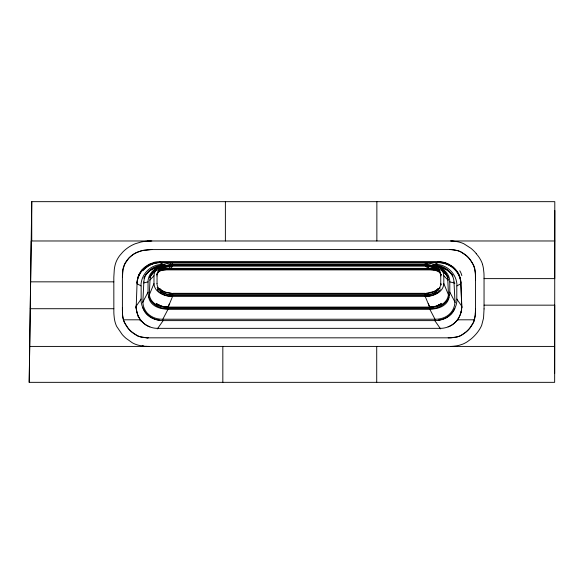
<?xml version="1.0" encoding="UTF-8"?>
<svg xmlns="http://www.w3.org/2000/svg" width="584" height="584" viewBox="0 0 584 584"><rect width="100%" height="100%" fill="white"/><g stroke="black" fill="none" stroke-linecap="round" stroke-linejoin="round"><path stroke-width="0.88" d="M147.518 241.134A47.005 47.005 0 0 0 140.992 242.024L135.327 243.732A34.259 34.259 0 0 0 130.137 246.273L128.823 247.09A37.471 37.471 0 0 0 122.779 252.054L119.64 255.704A29.003 29.003 0 0 0 117.012 259.924L116.406 261.223A24.988 24.988 0 0 0 115.274 264.457L115.136 264.961A36.04 36.04 0 0 0 114.303 269.443L113.822 277.247L113.851 312.674A53.589 53.589 0 0 0 113.953 314.666L114.303 318.141A32.616 32.616 0 0 0 115.026 321.85L115.34 322.937A25.338 25.338 0 0 0 116.691 326.441L122.275 334.617A42.961 42.961 0 0 0 126.034 338.326L132.312 342.779A26.214 26.214 0 0 0 134.919 344.049L135.634 344.326A26.076 26.076 0 0 0 136.517 344.648L136.875 344.764A32.376 32.376 0 0 0 143.043 346.057M122.406 277.334L122.406 307.899M168.141 306.607C164.739 307.724 160.228 305.972 156.68 303.768M158.001 288.182A23.097 4.46 0 0 0 159.833 288.737L161.148 289.861A16.023 14.958 0 0 0 165.951 292.263L172.813 293.584L424.977 293.584L433.408 291.708A15.169 14.162 0 0 0 436.759 289.788L438.307 288.752L436.482 290.299A15.184 14.162 -0.4 0 1 434.547 291.452L430.196 293A21.936 20.477 -0.3 0 1 425.167 293.577L425.189 296.38L429.955 307.87M428.408 268.29L428.408 267.319M166.776 307.096L429.656 307.096L429.656 306.607M475.449 308.666L475.434 311.652A52.246 52.246 0 0 1 475.354 313.63M484.048 308.118L484.048 277.845M554.654 373.512L554.8 210.488M168.141 306.731L169.411 303.687M440.066 272.283L435.007 270.144L429.452 269.45L428.408 268.209M475.449 309.958L475.449 310.418M484.041 308.549L484.041 308.929M484.048 305.162L554.712 305.162L554.654 382.337L29.2 382.337L31.748 201.662L554.8 201.662L554.734 278.619L484.048 278.619M122.406 277.604L122.961 269.501L125.122 263.136A23.287 23.25 0 0 1 127.633 259.5A27.258 27.214 0 0 1 135.174 253.244L141.51 250.704L150.365 249.587L449.979 249.572A17.454 17.454 0 0 1 450.709 249.587L452.863 249.755A34.58 34.522 0 0 1 454.476 249.952L457.527 250.609A19.046 19.017 0 0 1 461.031 252.003L466.287 255.631A31.974 31.923 0 0 1 469.806 259.23L473.514 265.019A19.206 19.177 0 0 1 474.726 268.793M438.599 289.861C435.109 293.285 430.043 294.905 425.167 294.876L172.623 294.876L172.601 296.38C164.841 296.621 154.388 292.533 153.979 283.598L153.979 275.787C154.388 266.844 164.841 262.785 172.608 262.983L425.189 262.983C432.948 262.785 443.409 266.844 443.811 275.787L443.811 283.598C443.395 292.555 432.956 296.584 425.189 296.402L172.601 296.38L167.732 295.876A20.068 19.06 2.2 0 1 163.046 294.321L161.972 293.767A16.403 15.564 2.6 0 1 160.877 293.088L160.345 292.723A14.447 13.68 3.3 0 1 158.863 291.474L157.403 289.649M484.041 309.024L483.537 318.105L481.683 325.273A28.609 28.609 0 0 1 479.435 329.537L478.705 330.661A39.654 39.654 0 0 1 475.712 334.464L474.485 335.793A42.661 42.661 0 0 1 471.076 338.961L467.426 341.655A31.631 31.631 0 0 1 465.47 342.823L464.645 343.253A25.302 25.302 0 0 1 462.667 344.159L459.258 345.268A34.879 34.879 0 0 1 455.732 345.969L452.804 346.327M122.406 276.969L122.421 275.743A52.151 52.151 0 0 1 122.509 273.765M136.174 307.673L137.072 282.824A21.637 21.601 0 0 1 138.109 277.006M461.769 306.731L461.703 308.162L461.776 306.454M29.2 382.337L31.193 240.98L554.8 240.973M169.09 294.913L172.601 295.175L172.623 293.584L165.805 292.511M475.449 310.943L475.281 314.674A37.427 37.369 0 0 1 475.091 316.579L474.829 318.127M433.277 264.983A20.148 19.177 -2.2 0 1 433.562 265.092L434.693 265.574A17.133 16.33 -2.6 0 1 436.562 266.581L436.854 266.779A14.79 14.118 -3.5 0 1 438.876 268.348L440.46 270.18L438.38 269.414L433.51 266.143A20.148 19.52 -2.7 0 0 431.226 265.435L425.189 264.676L425.167 265.705L430.846 266.465A18.885 18.287 -0.5 0 1 433.021 267.195L434.073 267.654A14.666 14.206 -0.5 0 1 437.832 270.202L439.445 271.012M164.557 264.968L160.359 267.173L157.33 270.18L164.944 265.873L172.251 264.516L425.167 264.508L425.189 263.603M143.854 281.831L142.905 300.767A17.133 17.038 0 0 0 147.161 313.002C150.986 317.105 156.592 319.273 162.162 319.229L435.671 319.229C441.219 319.251 446.884 317.148 450.636 312.973A17.133 17.038 0 0 0 454.914 300.767M461.659 308.644C461.031 316.608 455.754 324.142 448.147 326.85A20.403 20.403 0 0 1 440.402 328.339L157.541 328.347A20.403 20.403 0 0 1 149.854 326.879C143.467 324.573 138.554 318.901 136.933 312.338M143.861 281.619C144.467 272.027 153.942 265.428 162.994 264.983M461.652 309.564L461.185 312.389M461.28 312.068L461.535 310.622M474.719 318.674L474.434 319.806A18.892 18.892 0 0 1 473.668 322.025C471.047 327.807 466.331 332.603 460.725 335.552M123.326 267.728L123.501 267.085M149.307 294.847L153.979 283.598M167.842 307.87L172.601 296.38M156.797 274.151L157.33 273.02M157.278 328.894L157.541 328.347M150.052 277.123L152.453 273.582L154.884 271.516M142.62 302.49L148.044 292.102L148.044 281.868A15.337 15.002 0 0 1 148.307 279.108C149.511 272.677 155.067 267.859 161.177 266.114M162.593 319.667L168.228 308.87L429.605 308.87C438.234 309.06 447.797 303.855 449.527 294.862A15.337 15.002 0 0 0 449.789 292.102L449.789 281.868A15.337 15.002 0 0 0 449.527 279.108C448.439 273.305 443.76 268.735 438.358 266.691M150.052 276.889L152.453 273.385L154.884 271.334M139.591 273.538L138.583 275.714A22.185 21.856 0 0 0 137.072 282.846L137.072 282.824M457.966 319.871L458.666 318.762M140.415 272.122L141.978 269.976M145.299 275.261L149.592 270.699L155.373 267.64A24.557 24.105 0 0 1 160.885 266.413M136.189 306.177L141.145 299.066L141.145 285.912L137.072 283.773A21.579 21.535 0 0 1 138.043 278.159A21.696 21.644 0 0 1 143.211 269.553L149.132 265.209L154.41 263.282A24.046 23.995 0 0 1 159.899 262.654L438.044 262.654C444.227 262.647 450.403 265.107 454.732 269.553A21.696 21.644 0 0 1 459.9 278.159A21.579 21.535 0 0 1 460.871 283.773L461.769 307.673M157.768 328.325L163.14 320.616L434.803 320.616A21.812 21.696 0 0 0 456.995 299.066M145.708 274.808C149.212 269.815 155.162 266.946 161.148 266.399M145.708 274.794L146.774 273.414M150.438 275.414L151.088 274.728M158.074 271.107L159.578 270.596L161.374 269.049A15.25 14.768 0.6 0 1 163.301 267.866L165.418 266.946A20.637 19.98 0.5 0 1 170.9 265.793C172.66 266.282 173.287 264.245 171.273 264.713A22.024 21.345 2.7 0 0 164.922 265.924L162.644 266.917A16.498 15.994 3 0 0 160.534 268.195L159.724 268.815M149.745 280.159L153.979 275.787M157.935 272.159C162.556 268.684 169.207 271.071 172.813 265.997L425.108 265.997L432.021 267.129M433.328 268.917L428.408 268.37L424.977 265.705L172.813 265.705L164.469 267.64A15.272 14.782 0 0 0 161.133 269.582L159.965 270.626A22.542 16.586 0 0 0 156.76 274.801M172.404 264.822L425.189 264.676M441.081 303.782L436.109 306.198L429.656 307.096L428.262 303.373M158.797 271.268L158.519 271.443A13.322 11.519 -27.3 0 0 157.592 272.983M156.308 270.443L152.643 273.144L150.584 275.721A10.731 10.271 0 0 0 149.723 277.524M159.177 271.034L163.191 269.282M150.942 269.83L152.592 268.874M432.978 264.355L434.803 264.355L438.044 262.654M460.871 283.773L456.798 285.912L456.798 299.066L461.754 306.177M159.892 270.575L161.732 269.742M158.848 267.728C154.417 269.691 150.314 273.662 150.059 278.75L149.373 293.307A11.68 11.425 0 0 0 149.548 295.906C151.176 303.789 159.958 307.571 167.323 307.432L430.466 307.432C437.839 307.571 446.621 303.789 448.242 295.906A11.68 11.425 0 0 0 448.424 293.307L447.731 278.75C447.519 274.298 444.271 270.604 440.519 268.523M434.795 293.124L434.021 293.467M438.526 305.271L436.306 306.133M154.877 270.669L156.037 270.224M161.235 269.779L169.097 268.37M161.308 269.75L162.513 269.348A21.498 19.06 -0.3 0 1 169.272 268.37L428.408 268.37M438.46 305.191L438.007 305.352M154.337 268.063L158.016 266.895M433.065 293.84L432.467 294.044M160.797 270.049L167.236 268.983L430.598 268.983L435.584 269.611L438.876 271.195M437.891 305.388L437.482 305.717M156.439 270.093L156.848 269.976M162.673 267.873L163.089 267.757M435.978 306.235L435.095 306.476M163.338 269.202L168.513 268.385M431.313 294.38L430.452 294.591A23.163 21.586 -1.8 0 1 425.189 295.161L172.601 295.175M162.527 269.903L167.236 268.983M143.737 282.963L148.044 281.868M434.992 306.505L433.072 306.885M162.819 268.202L163.907 268.012M441.241 275.21A22.506 16.556 0 0 0 437.854 270.655L434.102 269.136M432.999 306.892L429.948 307.133M160.812 270.085L162.031 269.939M440.387 289.649L437.306 292.825A16.505 15.666 -2.3 0 1 435.219 294.095L432.919 295.073A22.221 21.104 -2.1 0 1 425.692 296.344L425.524 296.38M450.702 346.421L452.016 346.385A10.001 10.001 0 0 1 452.388 346.363L452.564 346.349M452.388 346.363L452.016 346.385M147.518 241.126L151.825 240.973M147.898 241.097L150.205 240.988M159.41 288.744L159.841 288.737M151.825 249.565L143.817 250.2L137.948 251.894A25.338 25.302 0 0 0 135.897 252.843L133.992 253.945A27.922 27.922 0 0 0 128.765 258.23L124.458 264.457A18.199 18.17 0 0 0 123.538 266.961M168.951 268.377L169.389 268.37L169.382 267.363M448.205 337.829L449.914 337.815A33.186 33.186 0 0 0 451.374 337.749L453.381 337.574A22.966 22.966 0 0 0 460.761 335.639M448.738 337.829L449.687 337.822A32.113 32.113 0 0 0 451.111 337.764L457.564 336.778A19.038 19.038 0 0 0 461.791 334.982L465.952 332.048A31.945 31.945 0 0 0 469.682 328.317L473.668 322.025L475.237 315.178A56.787 56.787 0 0 0 475.391 312.936M162.089 268.37L164.644 268.37M450.578 240.973L451.031 240.98A18.98 18.98 0 0 1 452.396 241.039L457.287 241.688A30.748 30.748 0 0 1 461.017 242.637L461.973 242.981A24.929 24.929 0 0 1 463.849 243.754L470.879 248.273A42.8 42.8 0 0 1 475.537 252.733L476.296 253.602M138.101 276.998A21.805 21.776 0 0 1 144.62 267.26L149.197 264.187L154.446 262.282A24.017 23.98 0 0 1 159.899 261.661L438.343 261.683L445.789 262.961L452.527 266.611M159.899 262.654L163.14 264.355L164.965 264.355M164.783 268.37L166.637 268.37M166.929 268.37L167.513 268.37M167.805 268.37L169.272 268.37M428.517 268.37L430.831 268.37M430.977 268.37L435.985 268.37M166.403 269.268L431.539 269.268M168.338 269.45L429.452 269.45M163.754 269.866L435.014 269.888M30.616 281.838L113.814 281.838M172.813 293.321L424.977 293.321M30.237 308.717L113.814 308.717M122.669 315.564L122.822 316.893A23.024 22.988 0 0 0 123.414 319.806L140.467 319.806A20.433 20.433 0 0 0 149.854 326.879M457.484 319.806L474.434 319.806M448.476 337.829L147.715 337.829A18.046 18.046 0 0 1 146.825 337.793L145.102 337.654A25.01 25.01 0 0 1 137.087 335.698M29.704 346.421L554.654 346.421M149.124 346.421L146.051 346.363M449.695 249.565L449.935 249.572A18.542 18.513 0 0 1 451.228 249.616L451.534 249.638M122.436 311.579C121.99 321.251 127.633 330.354 136.079 334.99A19.133 19.133 0 0 0 140.306 336.778L146.635 337.778A19.381 19.381 0 0 0 147.715 337.829L148.241 337.829M436.095 269.268L436.985 269.29M425.167 264.508L430.24 265.085L434.693 266.698A15.848 15.396 -4.3 0 1 438.365 269.034M172.623 294.876C167.754 294.913 162.68 293.285 159.191 289.861M428.692 268.37L429.123 268.385M168.228 308.87C159.6 309.06 150.037 303.855 148.307 294.862A15.337 15.002 0 0 1 148.044 292.102M429.342 268.392L434.62 269.253M426.554 263.639L427.167 263.676M166.71 307.089L164.082 306.775M146.759 346.407L143.562 346.144M160.782 305.556L159.906 305.388M451.885 249.667L457.549 250.616A19.133 19.133 0 0 1 461.776 252.412C470.609 257.172 476.011 266.779 475.434 276.707M451.877 240.988L453.031 241.097M435.941 269.954L437.409 270.122M434.839 264.983C443.891 265.428 453.366 272.027 453.972 281.619M143.036 346.078L143.482 346.129A33.346 33.346 0 0 1 142.087 345.94M157.87 289.708L157.468 289.657M164.009 306.768L161.732 306.184M437.934 266.538C443.468 267.363 448.862 270.151 452.133 274.794M167.506 294.628L166.155 294.292M433.452 268.969L433.883 269.078M430.598 268.983L434.08 269.866M449.789 281.868L454.958 283.182M439.818 266.895L446.891 269.83L452.133 274.808M160.279 305.512L161.315 306.082M434.737 269.326L438.81 270.772M437.358 270.1L436.562 269.779A21.119 18.681 0.4 0 0 428.525 268.421M137.145 335.552L131.918 332.062A31.945 31.945 0 0 1 128.188 328.332L124.195 322.039A18.703 18.703 0 0 1 123.421 319.806M437.978 270.618L438.81 271.093M150.241 317.097L150.979 317.535M441.482 270.443L445.336 273.385L447.738 276.889M439.007 271.275L439.526 271.611M442.884 271.334L447.205 275.721A10.731 10.271 0 0 1 448.227 277.977M442.913 271.516L445.336 273.582L447.738 277.123M452.731 266.771L457.411 271.947M445.833 273.896L446.431 274.429M437.854 269.414L438.212 269.531M159.483 288.744L159.906 289.168A15.673 14.629 0.3 0 0 165.82 292.467M443.811 275.787L448.045 280.159M450.95 273.173L447.497 270.166L443.351 267.976A24.382 23.937 0 0 0 436.949 266.413M451.52 273.852L452.972 275.984M434.803 320.616L440.175 328.325M447.731 278.75L448.344 279.904M449.789 292.102L455.213 302.49M429.605 308.87L435.241 319.667M440.402 328.347L440.664 328.894M138.05 316.36L138.634 317.587M441.015 274.203L441.219 274.706M443.811 283.598L448.819 295.65M441.365 284.941L440.752 283.466L440.752 275.918M448.424 293.307L448.913 294.854M482.508 264.421L482.771 265.355A31.193 31.193 0 0 1 483.413 268.363L483.902 272.735A55.553 55.553 0 0 1 484.026 275.611L484.048 277.371M136.86 312.06L136.203 307.622M474.734 268.793L475.303 273.239A63.627 63.627 0 0 1 475.412 275.677L475.449 279.977M136.481 310.987L136.758 312.389M136.663 312.068L136.167 306.454M122.647 315.397L122.596 314.703M136.298 309.564L136.174 306.673M122.582 314.521L122.552 314.163A63.627 63.627 0 0 1 122.443 311.725L122.414 310.505M453.987 281.831L454.929 300.767M159.899 261.661L159.899 262.347L438.044 262.347L438.044 261.661A24.017 23.98 0 0 1 443.497 262.282L448.746 264.187L453.33 267.253A21.805 21.776 0 0 1 459.842 276.998A21.637 21.601 0 0 1 460.871 282.824L461.754 305.315M172.601 263.603L172.623 264.508M122.428 311.221L122.406 309.783M122.414 310.33L122.406 309.024M475.442 277.064L475.449 278.137M122.406 308.381L122.406 309.272M429.656 306.731L429.656 307.096M122.406 307.418L122.406 308.732M475.449 279.765L475.449 309.14M460.871 282.824L460.871 282.846A22.185 21.856 0 0 0 459.36 275.714M376.863 201.662L376.863 240.973M376.716 346.421L376.716 382.337M225.38 201.662L225.38 240.973M222.832 346.421L222.832 382.337M157.045 275.918L157.045 283.466M31.748 201.662L31.748 240.973M436.533 292.197A16.432 15.308 -2 0 1 435.35 292.861M440.117 288.058A23.097 4.46 0 0 1 437.956 288.737M165.374 293.964A16.856 15.658 2.8 0 1 160.381 291.569M432.007 267.18A15.133 14.651 0 0 1 437.891 270.611M437.365 270.224A12.936 11.439 0 0 1 438.788 270.837M441.402 303.476A13.921 13.768 -9.5 0 1 438.46 305.118M439.854 287.89A13.286 7.986 -3.8 0 1 438.058 289.409M440.803 283.466A9.767 9.286 0 0 1 437.912 289.832M439.664 271.224A13.315 11.936 20.7 0 1 440.65 272.954M437.927 269.553A9.943 9.461 0 0 1 440.825 275.911M438.343 269.677A13.958 12.899 13.8 0 1 439.555 271.195M159.855 305.352A16.571 13.169 -0.4 0 1 159.25 305.14M159.819 270.428A13.709 12.118 -0.4 0 1 161.279 269.888M160.315 305.702A16.666 16.527 -1.9 0 1 156.344 303.534M159.242 289.671A13.286 8.322 0.4 0 1 157.184 287.576M159.855 289.825A9.943 9.461 0 0 1 156.965 283.466M156.979 275.911A9.789 9.315 0 0 1 159.98 269.45M170.608 263.669A23.17 22.068 2.2 0 1 170.937 263.647M158.505 271.348A13.958 12.578 -19.5 0 1 159.717 269.888M449.089 297.161A11.059 10.585 0 0 1 449.045 297.504C447.541 305.585 438.372 309.148 430.977 309.038L166.82 309.038C159.425 309.148 150.249 305.585 148.745 297.504A11.059 10.585 0 0 1 148.679 296.935M447.461 317.251A21.754 21.352 0 0 1 438.299 320.098M454.805 308.352A16.732 16.425 0 0 1 447.41 317.163M434.803 264.326A21.812 21.696 0 0 1 456.995 285.912M159.666 320.112A21.907 21.506 0 0 1 150.957 317.572M163.14 320.645A21.812 21.696 0 0 1 140.956 299.066M143.817 278.196A15.447 15.162 0 0 1 144.868 275.984M140.956 285.912A21.812 21.696 0 0 1 163.14 264.326M150.263 317.068A16.71 16.403 0 0 1 142.81 307.695M448.089 326.879A20.433 20.433 0 0 0 457.484 319.806A22.973 22.937 0 0 0 461.674 305.286M437.927 266.435A16.951 16.951 0 0 1 441.161 266.676M459.783 270.779A14.498 11.76 46.1 0 1 461.834 275.633M438.051 262.501A23.09 22.747 0 0 1 459.513 275.641M140.394 319.849A22.973 22.937 0 0 1 136.269 305.286M122.465 274.458A57.648 57.648 0 0 1 122.618 272.217L122.815 270.45A26.214 26.171 0 0 1 123.326 267.728M138.43 275.641A23.09 22.747 0 0 1 159.899 262.501A22.732 21.163 -39.4 0 0 142.905 270.75M140.671 320.966A20.841 20.754 0 0 1 139.897 319.93M476.186 253.697A29.74 29.74 0 0 1 482.61 264.391M147.971 337.829A18.863 18.863 0 0 1 146.825 337.793"/></g></svg>
